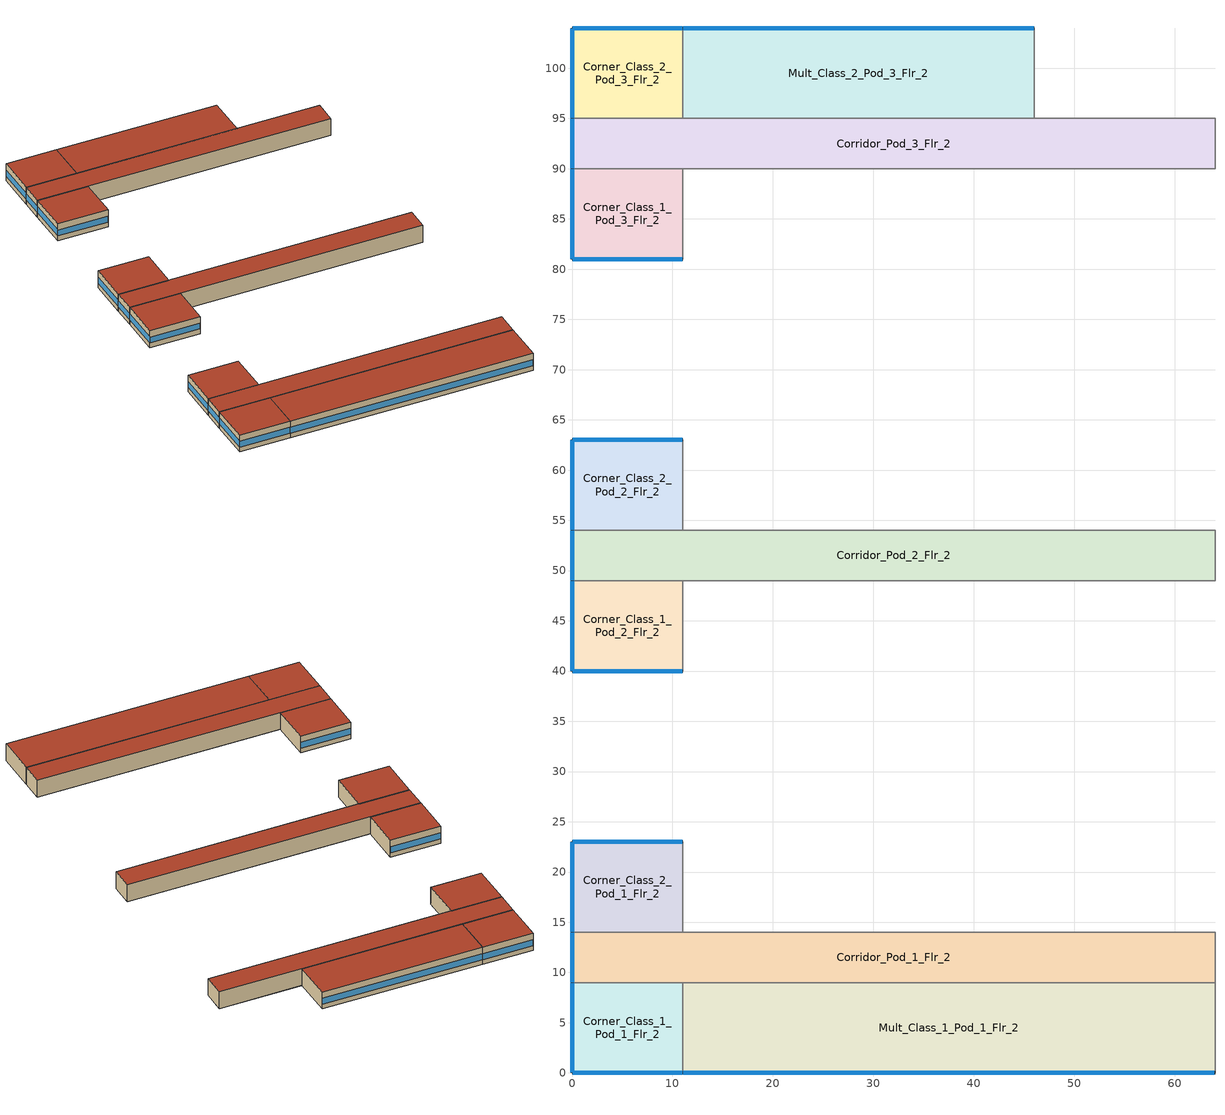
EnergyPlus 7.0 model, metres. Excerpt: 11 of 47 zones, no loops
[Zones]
Corner_Class_1_Pod_1_Flr_2
 floor to Corner_Class_1_Pod_1_Flr_1 (INT-FLOOR-TOPSIDE): 0,9 11,9 11,0 0,0 z4
 wall outside (Mass_R-11.4 ci_Ext-wall): 0,9 0,0 11,0 z4:8
 wall to Mult_Class_1_Pod_1_Flr_2 (Standard_Int-Wall): 11,0 11,9 z4:8
 wall to Corridor_Pod_1_Flr_2 (Standard_Int-Wall): 11,9 0,9 z4:8
 window (std_window_UValue_3.237_SHGC_0.390_VT_0.495): 0.05,0 10.95,0 z5.1:6.51
 window (std_window_UValue_3.237_SHGC_0.390_VT_0.495_west): 0,8.95 0,0.05 z5.1:6.52
 roof outside (IEAD_R-15 ci_Roof): 0,0 11,0 11,9 0,9 z8
Mult_Class_1_Pod_1_Flr_2
 floor to Mult_Class_1_Pod_1_Flr_1 (INT-FLOOR-TOPSIDE): 11,9 64,9 64,0 11,0 z4
 wall outside (Mass_R-11.4 ci_Ext-wall): 11,0 64,0 z4:8
 wall to Lobby_Flr_2 (Standard_Int-Wall): 64,0 64,9 z4:8
 wall to Corridor_Pod_1_Flr_2 (Standard_Int-Wall): 64,9 11,9 z4:8
 window (std_window_UValue_3.237_SHGC_0.390_VT_0.495): 11.05,0 63.95,0 z5.1:6.5
 roof outside (IEAD_R-15 ci_Roof): 11,0 64,0 64,9 11,9 z8
Corridor_Pod_1_Flr_2
 floor to Corridor_Pod_1_Flr_1 (INT-FLOOR-TOPSIDE): 0,14 64,14 64,9 0,9 z4
 wall outside (Mass_R-11.4 ci_Ext-wall): 0,14 0,9 z4:8
 wall to Lobby_Flr_2 (Standard_Int-Wall): 64,9 64,14 z4:8
 wall to Mult_Class_2_Pod_1_Flr_2 (Standard_Int-Wall): 64,14 11,14 z4:8
 wall to Corner_Class_2_Pod_1_Flr_2 (Standard_Int-Wall): 11,14 0,14 z4:8
 window (std_window_UValue_3.237_SHGC_0.390_VT_0.495_west): 0,13.95 0,9.05 z5.1:6.53
 roof outside (IEAD_R-15 ci_Roof): 0,9 64,9 64,14 0,14 z8
Corner_Class_2_Pod_1_Flr_2
 floor to Corner_Class_2_Pod_1_Flr_1 (INT-FLOOR-TOPSIDE): 0,23 11,23 11,14 0,14 z4
 wall outside (Mass_R-11.4 ci_Ext-wall): 11,23 0,23 0,14 z4:8
 wall to Mult_Class_2_Pod_1_Flr_2 (Standard_Int-Wall): 11,14 11,23 z4:8
 window (std_window_UValue_3.237_SHGC_0.490_VT_0.622): 10.95,23 0.05,23 z5.1:6.51
 window (std_window_UValue_3.237_SHGC_0.390_VT_0.495_west): 0,22.95 0,14.05 z5.1:6.52
 roof outside (IEAD_R-15 ci_Roof): 0,14 11,14 11,23 0,23 z8
Corner_Class_1_Pod_2_Flr_2
 floor to Corner_Class_1_Pod_2_Flr_1 (INT-FLOOR-TOPSIDE): 0,49 11,49 11,40 0,40 z4
 wall outside (Mass_R-11.4 ci_Ext-wall): 0,49 0,40 11,40 z4:8
 wall to Mult_Class_1_Pod_2_Flr_2 (Standard_Int-Wall): 11,40 11,49 z4:8
 wall to Corridor_Pod_2_Flr_2 (Standard_Int-Wall): 11,49 0,49 z4:8
 window (std_window_UValue_3.237_SHGC_0.390_VT_0.495): 0.05,40 10.95,40 z5.1:6.51
 window (std_window_UValue_3.237_SHGC_0.390_VT_0.495_west): 0,48.95 0,40.05 z5.1:6.52
 roof outside (IEAD_R-15 ci_Roof): 0,40 11,40 11,49 0,49 z8
Corridor_Pod_2_Flr_2
 floor to Corridor_Pod_2_Flr_1 (INT-FLOOR-TOPSIDE): 0,54 64,54 64,49 0,49 z4
 wall outside (Mass_R-11.4 ci_Ext-wall): 0,54 0,49 z4:8
 wall to Mult_Class_1_Pod_2_Flr_2 (Standard_Int-Wall): 11,49 64,49 z4:8
 wall to Main_Corridor_Flr_2 (Standard_Int-Wall): 64,49 64,54 z4:8
 wall to Mult_Class_2_Pod_2_Flr_2 (Standard_Int-Wall): 64,54 11,54 z4:8
 wall to Corner_Class_2_Pod_2_Flr_2 (Standard_Int-Wall): 11,54 0,54 z4:8
 window (std_window_UValue_3.237_SHGC_0.390_VT_0.495_west): 0,53.95 0,49.05 z5.1:6.53
 roof outside (IEAD_R-15 ci_Roof): 0,49 64,49 64,54 0,54 z8
Corner_Class_2_Pod_2_Flr_2
 floor to Corner_Class_2_Pod_2_Flr_1 (INT-FLOOR-TOPSIDE): 0,63 11,63 11,54 0,54 z4
 wall outside (Mass_R-11.4 ci_Ext-wall): 11,63 0,63 0,54 z4:8
 wall to Mult_Class_2_Pod_2_Flr_2 (Standard_Int-Wall): 11,54 11,63 z4:8
 window (std_window_UValue_3.237_SHGC_0.490_VT_0.622): 10.95,63 0.05,63 z5.1:6.51
 window (std_window_UValue_3.237_SHGC_0.390_VT_0.495_west): 0,62.95 0,54.05 z5.1:6.52
 roof outside (IEAD_R-15 ci_Roof): 0,54 11,54 11,63 0,63 z8
Corner_Class_1_Pod_3_Flr_2
 floor to Corner_Class_1_Pod_3_Flr_1 (INT-FLOOR-TOPSIDE): 0,90 11,90 11,81 0,81 z4
 wall outside (Mass_R-11.4 ci_Ext-wall): 0,90 0,81 11,81 z4:8
 wall to Mult_Class_1_Pod_3_Flr_2 (Standard_Int-Wall): 11,81 11,90 z4:8
 wall to Corridor_Pod_3_Flr_2 (Standard_Int-Wall): 11,90 0,90 z4:8
 window (std_window_UValue_3.237_SHGC_0.390_VT_0.495): 0.05,81 10.95,81 z5.1:6.51
 window (std_window_UValue_3.237_SHGC_0.390_VT_0.495_west): 0,89.95 0,81.05 z5.1:6.52
 roof outside (IEAD_R-15 ci_Roof): 0,81 11,81 11,90 0,90 z8
Corridor_Pod_3_Flr_2
 floor to Corridor_Pod_3_Flr_1 (INT-FLOOR-TOPSIDE): 0,95 64,95 64,90 0,90 z4
 wall outside (Mass_R-11.4 ci_Ext-wall): 0,95 0,90 z4:8
 wall to Mult_Class_1_Pod_3_Flr_2 (Standard_Int-Wall): 11,90 64,90 z4:8
 wall to Bathrooms_Flr_2 (Standard_Int-Wall): 64,90 64,95 z4:8
 wall to Art_Class_Flr_2 (Standard_Int-Wall): 64,95 46,95 z4:8
 wall to Mult_Class_2_Pod_3_Flr_2 (Standard_Int-Wall): 46,95 11,95 z4:8
 wall to Corner_Class_2_Pod_3_Flr_2 (Standard_Int-Wall): 11,95 0,95 z4:8
 window (std_window_UValue_3.237_SHGC_0.390_VT_0.495_west): 0,94.95 0,90.05 z5.1:6.53
 roof outside (IEAD_R-15 ci_Roof): 0,90 64,90 64,95 0,95 z8
Corner_Class_2_Pod_3_Flr_2
 floor to Corner_Class_2_Pod_3_Flr_1 (INT-FLOOR-TOPSIDE): 0,104 11,104 11,95 0,95 z4
 wall outside (Mass_R-11.4 ci_Ext-wall): 11,104 0,104 0,95 z4:8
 wall to Mult_Class_2_Pod_3_Flr_2 (Standard_Int-Wall): 11,95 11,104 z4:8
 window (std_window_UValue_3.237_SHGC_0.490_VT_0.622): 10.95,104 0.05,104 z5.1:6.51
 window (std_window_UValue_3.237_SHGC_0.390_VT_0.495_west): 0,103.95 0,95.05 z5.1:6.52
 roof outside (IEAD_R-15 ci_Roof): 0,95 11,95 11,104 0,104 z8
Mult_Class_2_Pod_3_Flr_2
 floor to Mult_Class_2_Pod_3_Flr_1 (INT-FLOOR-TOPSIDE): 11,104 46,104 46,95 11,95 z4
 wall outside (Mass_R-11.4 ci_Ext-wall): 46,104 11,104 z4:8
 wall to Art_Class_Flr_2 (Standard_Int-Wall): 46,95 46,104 z4:8
 window (std_window_UValue_3.237_SHGC_0.490_VT_0.622): 45.95,104 11.05,104 z5.1:6.5
 roof outside (IEAD_R-15 ci_Roof): 11,95 46,95 46,104 11,104 z8
[Building]
Secondary School Baseline: North Axis=0; Terrain=City; Loads Convergence Tolerance Value=0.04; Temperature Convergence Tolerance Value=0.2; Solar Distribution=FullExterior; Maximum Number of Warmup Days=25; Minimum Number of Warmup Days=6
[Site:Location]
USA MN-DULUTH: Latitude {deg}=46.82; Longitude {deg}=-92.17; Time Zone {hr}=-6; Elevation {m}=432
[Site:GroundTemperature:BuildingSurface]
19.18, 19.14, 19.229, 19.325, 19.396, 19.767, 20.94, 20.468, 19.761, 19.556, 19.433, 19.279
[Site:WaterMainsTemperature]
Calculation Method=CORRELATION; Annual Average Outdoor Air Temperature {C}=3.12; Maximum Difference In Monthly Average Outdoor Air Temperatures {deltaC}=31.7
[SizingPeriod:DesignDay] Barometric Pressure {Pa}=96242; Rain {0-no,1-yes}=0; Snow on ground {0-no,1-yes}=0; Day of Month=21; Daylight Savings Time Indicator=0; Humidity Indicating Type=WetBulb
Name | Maximum Dry-Bulb Temperature {C} | Daily Temp Range {C} | Humidity Indicating Conditions at Maximum Dry-Bulb | Wind Speed {m/s} design conditions vs. traditional 6.71 m/s (15 mph) | Wind Direction {Degrees; N=0, S=180} | Clearness {0.0 to 1.1} | Month | Day Type | Wind Speed {m/s} design conditions vs. traditional 3.35 m/s (7mph)
DULUTH Ann Htg 99.6% Condns DB | -29 | 0 | -29 | 4.3 | 310 | 0 | 1 | WinterDesignDay
DULUTH Ann Clg .4% Condns DB=>MWB | 29 | 10.9 | 20.6 |  | 230 | 1 | 7 | SummerDesignDay | 5.2
DULUTH Ann Clg .4% Condns WB=>MDB | 27.2 | 10.9 | 22.3 |  | 230 | 1 | 7 | SummerDesignDay | 5.2
[WindowMaterial:SimpleGlazingSystem] U-Factor=3.237
Name | Solar Heat Gain Coefficient | Visible Transmittance
SOUTH; WEST | 0.49 | 0.49
NORTH | 0.64 | 0.64
[Material] Thermal Absorptance=0.9
Name | Roughness | Thickness | Conductivity | Density | Specific Heat | Solar Absorptance | Visible Absorptance | Thickness {m} | Conductivity {W/m-K} | Density {kg/m3} | Specific Heat {J/kg-K}
Roof Membrane | VeryRough | 0.0095 | 0.16 | 1121.29 | 1460 | 0.7 | 0.7
Roof Insulation | MediumRough | 0.125 | 0.049 | 265 | 836.8 | 0.7 | 0.7
Metal Decking | MediumSmooth | 0.0015 | 45.006 | 7680 | 418.4 | 0.7 | 0.3
GP01 1/2 GYPSUM | Smooth | 0.0127 | 0.16 | 800 | 1090 | 0.7 | 0.5
1IN Stucco | Smooth | 0.0253 | 0.6918 | 1858 | 837 | 0.92 | 0.92
8IN Concrete HW | MediumRough | 0.2033 | 1.7296 | 2243 | 837 | 0.65 | 0.65
Wall Insulation [8] | MediumRough | 0.0679 | 0.0432 | 91 | 837 | 0.5 | 0.5
1/2IN Gypsum | Smooth | 0.0127 | 0.16 | 784.9 | 830 | 0.92 | 0.92
Std Wood 6inch | MediumSmooth |  |  |  |  | 0.7 | 0.7 | 0.15 | 0.12 | 540 | 1210
Std MAT-CC05 4 MW CONCRETE | Rough |  |  |  |  | 0.7 | 0.2 | 0.1 | 0.858 | 1968 | 836.8
[Material:NoMass]
Std CP02 CARPET PAD: Roughness=VeryRough; Thermal Resistance {m2-K/W}=0.21648; Thermal Absorptance=0.9; Solar Absorptance=0.7; Visible Absorptance=0.8
[Construction]
std_window_UValue_3.237_SHGC_0.390_VT_0.495: SOUTH
std_window_UValue_3.237_SHGC_0.490_VT_0.622: NORTH
std_window_UValue_3.237_SHGC_0.390_VT_0.495_west: WEST
IEAD_R-15 ci_Roof: Roof Membrane, Roof Insulation, Metal Decking
Standard_Int-Wall: GP01 1/2 GYPSUM, GP01 1/2 GYPSUM
Mass_R-11.4 ci_Ext-wall: 1IN Stucco, 8IN Concrete HW, Wall Insulation [8], 1/2IN Gypsum
InteriorFurnishings: Std Wood 6inch
INT-FLOOR-TOPSIDE: Std MAT-CC05 4 MW CONCRETE, Std CP02 CARPET PAD
[Zone] Type=1; Multiplier=1; Ceiling Height {m}=4; Floor Area {m2}=AutoCalculate; Part of Total Floor Area=Yes
Name | Volume {m3}
Corner_Class_1_Pod_1_Flr_2; Corner_Class_2_Pod_1_Flr_2; Corner_Class_1_Pod_2_Flr_2; Corner_Class_2_Pod_2_Flr_2; Corner_Class_1_Pod_3_Flr_2; Corner_Class_2_Pod_3_Flr_2 | 396
Mult_Class_1_Pod_1_Flr_2 | 1908
Corridor_Pod_1_Flr_2; Corridor_Pod_2_Flr_2; Corridor_Pod_3_Flr_2 | 1280
Mult_Class_2_Pod_3_Flr_2 | 1260
[InternalMass] Construction=InteriorFurnishings
Name | Zone | Surface Area
Corner_Class_1_Pod_1_Flr_2 Internal Mass | Corner_Class_1_Pod_1_Flr_2 | 198
Mult_Class_1_Pod_1_Flr_2 Internal Mass | Mult_Class_1_Pod_1_Flr_2 | 954
Corridor_Pod_1_Flr_2 Internal Mass | Corridor_Pod_1_Flr_2 | 640
Corner_Class_2_Pod_1_Flr_2 Internal Mass | Corner_Class_2_Pod_1_Flr_2 | 198
Corner_Class_1_Pod_2_Flr_2 Internal Mass | Corner_Class_1_Pod_2_Flr_2 | 198
Corridor_Pod_2_Flr_2 Internal Mass | Corridor_Pod_2_Flr_2 | 640
Corner_Class_2_Pod_2_Flr_2 Internal Mass | Corner_Class_2_Pod_2_Flr_2 | 198
Corner_Class_1_Pod_3_Flr_2 Internal Mass | Corner_Class_1_Pod_3_Flr_2 | 198
Corridor_Pod_3_Flr_2 Internal Mass | Corridor_Pod_3_Flr_2 | 640
Corner_Class_2_Pod_3_Flr_2 Internal Mass | Corner_Class_2_Pod_3_Flr_2 | 198
Mult_Class_2_Pod_3_Flr_2 Internal Mass | Mult_Class_2_Pod_3_Flr_2 | 630
[ZoneInfiltration:DesignFlowRate] Schedule=INFIL_SCH; Design Volume Flow Rate Calculation Method=Flow/ExteriorWallArea; Flow per Exterior Surface Area {m3/s/m2}=0.000302; Constant Term Coefficient=1; Temperature Term Coefficient=0; Velocity Term Coefficient=0; Velocity Squared Term Coefficient=0
Name | Zone
Corner_Class_1_Pod_1_Flr_2_Infiltration | Corner_Class_1_Pod_1_Flr_2
Mult_Class_1_Pod_1_Flr_2_Infiltration | Mult_Class_1_Pod_1_Flr_2
Corridor_Pod_1_Flr_2_Infiltration | Corridor_Pod_1_Flr_2
Corner_Class_2_Pod_1_Flr_2_Infiltration | Corner_Class_2_Pod_1_Flr_2
Corner_Class_1_Pod_2_Flr_2_Infiltration | Corner_Class_1_Pod_2_Flr_2
Corridor_Pod_2_Flr_2_Infiltration | Corridor_Pod_2_Flr_2
Corner_Class_2_Pod_2_Flr_2_Infiltration | Corner_Class_2_Pod_2_Flr_2
Corner_Class_1_Pod_3_Flr_2_Infiltration | Corner_Class_1_Pod_3_Flr_2
Corridor_Pod_3_Flr_2_Infiltration | Corridor_Pod_3_Flr_2
Corner_Class_2_Pod_3_Flr_2_Infiltration | Corner_Class_2_Pod_3_Flr_2
Mult_Class_2_Pod_3_Flr_2_Infiltration | Mult_Class_2_Pod_3_Flr_2
[People] Schedule=Bldg_Occ_Sch; Number of People Calculation Method=People; Fraction Radiant=0.3; User Specified Sensible Fraction=AUTOCALCULATE; Activity Level Schedule=ACTIVITY_SCH; Carbon Dioxide Generation Rate {m3/s-W}=3.82E-8; Enable ASHRAE 55 Comfort Warnings=No; MRT Calculation=ZoneAveraged; Work Efficiency Schedule=WORK_EFF_SCH; Clothing Schedule=CLOTHING_SCH; Air Velocity Schedule=AIR_VELO_SCH; Thermal Comfort Report=FANGER
Name | Zone | Number of People
Corner_Class_1_Pod_1_Flr_2 People | Corner_Class_1_Pod_1_Flr_2 | 34.65
Mult_Class_1_Pod_1_Flr_2 People | Mult_Class_1_Pod_1_Flr_2 | 166.95
Corner_Class_2_Pod_1_Flr_2 People | Corner_Class_2_Pod_1_Flr_2 | 34.65
Corner_Class_1_Pod_2_Flr_2 People | Corner_Class_1_Pod_2_Flr_2 | 34.65
Corner_Class_2_Pod_2_Flr_2 People | Corner_Class_2_Pod_2_Flr_2 | 34.65
Corner_Class_1_Pod_3_Flr_2 People | Corner_Class_1_Pod_3_Flr_2 | 34.65
Corner_Class_2_Pod_3_Flr_2 People | Corner_Class_2_Pod_3_Flr_2 | 34.65
Mult_Class_2_Pod_3_Flr_2 People | Mult_Class_2_Pod_3_Flr_2 | 110.25
[Lights] Schedule=Bldg_Light_Sch; Design Level Calculation Method=LightingLevel; Return Air Fraction=0; Fraction Radiant=0.37; Fraction Visible=0.2; Fraction Replaceable=1; Return Air Fraction is Calculated from Plenum Temperature=No
Name | Zone | Design Level {W}
Corner_Class_1_Pod_1_Flr_2_Lights | Corner_Class_1_Pod_1_Flr_2 | 1491.93
Mult_Class_1_Pod_1_Flr_2_Lights | Mult_Class_1_Pod_1_Flr_2 | 7188.39
Corridor_Pod_1_Flr_2_Lights | Corridor_Pod_1_Flr_2 | 1721.6
Corner_Class_2_Pod_1_Flr_2_Lights | Corner_Class_2_Pod_1_Flr_2 | 1491.93
Corner_Class_1_Pod_2_Flr_2_Lights | Corner_Class_1_Pod_2_Flr_2 | 1491.93
Corridor_Pod_2_Flr_2_Lights | Corridor_Pod_2_Flr_2 | 1721.6
Corner_Class_2_Pod_2_Flr_2_Lights | Corner_Class_2_Pod_2_Flr_2 | 1491.93
Corner_Class_1_Pod_3_Flr_2_Lights | Corner_Class_1_Pod_3_Flr_2 | 1491.93
Corridor_Pod_3_Flr_2_Lights | Corridor_Pod_3_Flr_2 | 1721.6
Corner_Class_2_Pod_3_Flr_2_Lights | Corner_Class_2_Pod_3_Flr_2 | 1491.93
Mult_Class_2_Pod_3_Flr_2_Lights | Mult_Class_2_Pod_3_Flr_2 | 4747.05
[ElectricEquipment] Schedule=Bldg_Equip_Sch; Design Level Calculation Method=EquipmentLevel; Fraction Latent=0; Fraction Radiant=0.5; Fraction Lost=0
Name | Zone | Design Level {W}
Corner_Class_1_Pod_1_Flr_2_PlugMisc_Equip | Corner_Class_1_Pod_1_Flr_2 | 959.31
Mult_Class_1_Pod_1_Flr_2_PlugMisc_Equip | Mult_Class_1_Pod_1_Flr_2 | 4622.13
Corridor_Pod_1_Flr_2_PlugMisc_Equip | Corridor_Pod_1_Flr_2 | 688
Corner_Class_2_Pod_1_Flr_2_PlugMisc_Equip | Corner_Class_2_Pod_1_Flr_2 | 959.31
Corner_Class_1_Pod_2_Flr_2_PlugMisc_Equip | Corner_Class_1_Pod_2_Flr_2 | 959.31
Corridor_Pod_2_Flr_2_PlugMisc_Equip | Corridor_Pod_2_Flr_2 | 688
Corner_Class_2_Pod_2_Flr_2_PlugMisc_Equip | Corner_Class_2_Pod_2_Flr_2 | 959.31
Corner_Class_1_Pod_3_Flr_2_PlugMisc_Equip | Corner_Class_1_Pod_3_Flr_2 | 959.31
Corridor_Pod_3_Flr_2_PlugMisc_Equip | Corridor_Pod_3_Flr_2 | 688
Corner_Class_2_Pod_3_Flr_2_PlugMisc_Equip | Corner_Class_2_Pod_3_Flr_2 | 959.31
Mult_Class_2_Pod_3_Flr_2_PlugMisc_Equip | Mult_Class_2_Pod_3_Flr_2 | 3052.35
[Exterior:Lights]
Exterior Facade Lighting: Schedule=ALWAYS_ON; Design Level=47449.5; Control Option=AstronomicalClock
[Schedule:Compact]
Bldg_Light_Sch: Fraction, Through: 6/30, For: Weekdays, Until: 06:00, 0.2, Until: 07:00, 0.4, Until: 16:00, 0.9, Until: 19:00, 0.7, Until: 21:00, 0.5, Until: 24:00, 0.2, For: SummerDesignDay, Until: 24:00, 1, For: WinterDesignDay, Until: 24:00, 0, For: AllOtherDays, Until: 24:00, 0.2, Through: 9/1, For: Weekdays, Until: 08:00, 0.2, Until: 14:00, 0.5, Until: 24:00, 0.2, For: SummerDesignDay, Until: 24:00, 1, For: WinterDesignDay, Until: 24:00, 0, For: AllOtherDays, Until: 24:00, 0.2, Through: 12/31, For: Weekdays, Until: 06:00, 0.2, Until: 07:00, 0.4, Until: 16:00, 0.9, Until: 19:00, 0.7, Until: 21:00, 0.5, Until: 24:00, 0.2, For: SummerDesignDay, Until: 24:00, 1, For: WinterDesignDay, Until: 24:00, 0, For: AllOtherDays, Until: 24:00, 0.2
Bldg_Occ_Sch: Fraction, Through: 6/30, For: Weekdays, Until: 08:00, 0, Until: 09:00, 0.5, Until: 11:00, 0.45, Until: 13:00, 0.2, Until: 14:00, 0.45, Until: 17:00, 0.05, Until: 24:00, 0, For: SummerDesignDay, Until: 24:00, 1, For: AllOtherDays, Until: 24:00, 0, Through: 9/1, For: Weekdays, Until: 09:00, 0, Until: 13:00, 0.05, Until: 24:00, 0, For: SummerDesignDay, Until: 24:00, 1, For: AllOtherDays, Until: 24:00, 0, Through: 12/31, For: Weekdays, Until: 08:00, 0, Until: 09:00, 0.5, Until: 11:00, 0.45, Until: 13:00, 0.2, Until: 14:00, 0.45, Until: 17:00, 0.05, Until: 24:00, 0, For: SummerDesignDay, Until: 24:00, 1, For: AllOtherDays, Until: 24:00, 0
Infil_Sch: Fraction, Through: 6/30, For: WinterDesignDay SummerDesignDay, Until: 24:00, 1, For: Weekdays, Until: 06:00, 0.5, Until: 18:00, 1, Until: 24:00, 0.5, For: AllOtherDays, Until: 24:00, 0.5, Through: 9/1, For: WinterDesignDay SummerDesignDay, Until: 24:00, 1, For: Weekdays, Until: 08:00, 0.5, Until: 13:00, 1, Until: 24:00, 0.5, For: AllOtherDays, Until: 24:00, 0.5, Through: 12/31, For: WinterDesignDay SummerDesignDay, Until: 24:00, 1, For: Weekdays, Until: 06:00, 0.5, Until: 18:00, 1, Until: 24:00, 0.5, For: AllOtherDays, Until: 24:00, 0.5
Always_On: On/Off, Through: 12/31, For: AllDays, Until: 24:00, 1
Work_Eff_Sch: Fraction, Through: 12/31, For: AllDays, Until: 24:00, 0
Air_Velo_Sch: Any Number, Through: 12/31, For: AllDays, Until: 24:00, 0.2
Clothing_Sch: Any Number, Through: 04/30, For: AllDays, Until: 24:00, 1.1, Through: 09/30, For: AllDays, Until: 24:00, 0.6, Through: 12/31, For: AllDays, Until: 24:00, 1.1
Activity_Sch: Any Number, Through: 12/31, For: AllDays, Until: 24:00, 120
Bldg_Equip_Sch: Fraction, Through: 6/30, For: Weekdays SummerDesignDay, Until: 08:00, 0.5, Until: 15:00, 0.65, Until: 24:00, 0.5, For: WinterDesignDay, Until: 24:00, 0, For: AllOtherDays, Until: 24:00, 0.5, Through: 9/1, For: Weekdays SummerDesignDay, Until: 08:00, 0.5, Until: 13:00, 0.65, Until: 24:00, 0.5, For: WinterDesignDay, Until: 24:00, 0, For: AllOtherDays, Until: 24:00, 0.5, Through: 12/31, For: Weekdays SummerDesignDay, Until: 08:00, 0.5, Until: 15:00, 0.65, Until: 24:00, 0.5, For: WinterDesignDay, Until: 24:00, 0, For: AllOtherDays, Until: 24:00, 0.5
